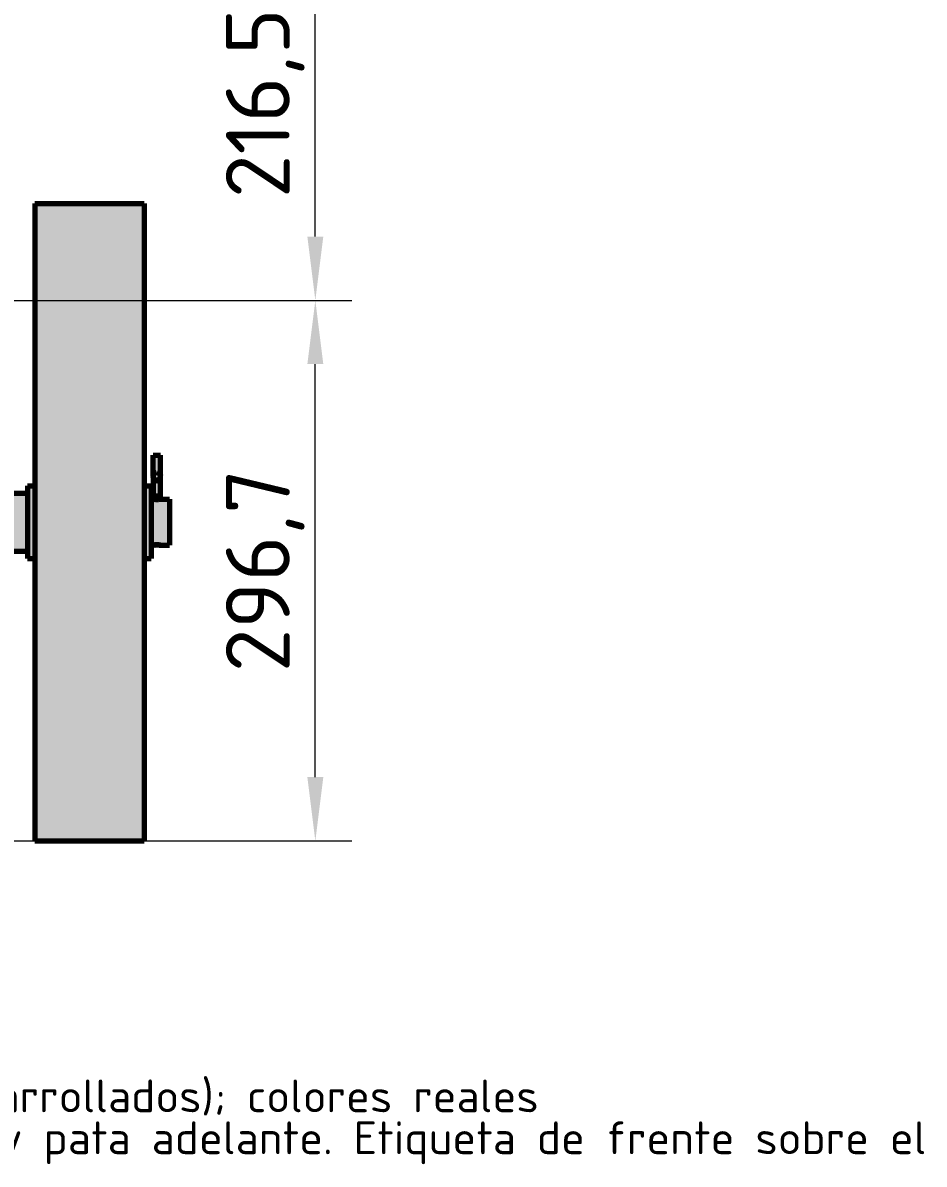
# Model space of a CAD drawing. Header units: millimetres. Extents: x 0 to 2382, y 0 to 420.
# Drawn here: x 2194.3 to 2243.8, y 211.3 to 273.9 of the extents above; entities that cross this region are included whole.
import ezdxf
from ezdxf.enums import TextEntityAlignment as Align

# ---------------------------------------------------------------- set-up
doc = ezdxf.new("R2010")
doc.units = ezdxf.units.MM
for name, color, linetype, lineweight in [('01-VISIBLE', 7, 'CONTINUOUS', 70), ('04-COTA', 3, 'CONTINUOUS', 18), ('06-TEXTO', 7, 'CONTINUOUS', 25), ('13-GRAFICA', 30, 'CONTINUOUS', 18)]:
    doc.layers.add(name, color=color, linetype=linetype, lineweight=lineweight)
doc.styles.add('ISO3098', font='isocpeur.ttf')
doc.dimstyles.new('FLAMA-IRAM', dxfattribs={"dimtxt": 3.5, "dimasz": 3.5, "dimexe": 2, "dimexo": 1.5, "dimgap": 1, "dimtad": 1, "dimdec": 1, "dimtxsty": 'ISO3098', "dimblk": 'IRAM_FLECHA', "dimblk1": 'IRAM_FLECHA', "dimblk2": 'IRAM_FLECHA', "dimcen": 2.5, "dimclrd": 256, "dimclre": 256, "dimclrt": 256, "dimazin": 3, "dimtfac": 1, "dimtmove": 0, "dimatfit": 3, "dimlwd": 18, "dimlwe": 18})

# ---------------------------------------------------------------- blocks, each defined once
blk = doc.blocks.new('IRAM_FLECHA')
blk.add_solid([(0, 0), (-1, 0.125), (-1, -0.125)])

msp = doc.modelspace()

# ---------------------------------------------------------------- hatches: boundary and pattern name
at = {"layer": '13-GRAFICA', "true_color": 0x202020}
h = msp.add_hatch(color=7, dxfattribs=at)
h.dxf.hatch_style = 1
h.paths.add_polyline_path([(2195, 229), (2195, 264), (2201, 264), (2201, 229)])
at = {"layer": '13-GRAFICA', "true_color": 0xb21820}
h = msp.add_hatch(color=7, dxfattribs=at)
h.dxf.hatch_style = 1
h.paths.add_polyline_path([(2201.9, 247.8), (2201.5, 247.8), (2201.5, 250.2), (2201.9, 250.2)])
at = {"layer": '13-GRAFICA', "true_color": 0x787a80}
h = msp.add_hatch(color=7, dxfattribs=at)
h.dxf.hatch_style = 1
h.paths.add_polyline_path([(2195, 248.5), (2195, 244.5), (2194.6, 244.5), (2194.6, 248.5)])
h = msp.add_hatch(color=7, dxfattribs=at)
h.dxf.hatch_style = 1
h.paths.add_polyline_path([(2201.4, 248.5), (2201.4, 244.5), (2201, 244.5), (2201, 248.5)])
at = {"layer": '13-GRAFICA', "true_color": 0xb21820}
h = msp.add_hatch(color=7, dxfattribs=at)
h.dxf.hatch_style = 1
h.paths.add_polyline_path([(2161.4, 244.9), (2161.4, 248.1), (2194.6, 248.1), (2194.6, 244.9)])
at = {"layer": '13-GRAFICA', "true_color": 0x787a80}
h = msp.add_hatch(color=7, dxfattribs=at)
h.dxf.hatch_style = 1
h.paths.add_polyline_path([(2201.4, 247.8), (2202.4, 247.8), (2202.4, 245.2), (2201.4, 245.2)])

# ---------------------------------------------------------------- linework, layer by layer
at = {"layer": '01-VISIBLE'}
for p, q in [((2195, 264), (2201, 264)), ((2201.5, 249.05), (2201.5, 250.17)), ((2201.9, 249.05), (2201.9, 250.17)), ((2194.6, 248.5), (2195, 248.5)), ((2201, 248.5), (2201.4, 248.5)), ((2161.4, 248.088), (2194.6, 248.088)), ((2201.4, 247.77), (2201.47, 247.77)), ((2201.5, 247.765), (2201.5, 248.09)), ((2201.9, 247.765), (2201.9, 248.09)), ((2201.93, 247.77), (2202.4, 247.77)), ((2201.4, 245.23), (2201.47, 245.23)), ((2201.93, 245.23), (2202.4, 245.23)), ((2161.4, 244.912), (2194.6, 244.912)), ((2194.6, 244.5), (2195, 244.5)), ((2201, 244.5), (2201.4, 244.5)), ((2195, 229), (2201, 229))]:
    msp.add_line(p, q, dxfattribs=at)
for points in [[(2195, 264), (2195, 263.913), (2195, 263.825), (2195, 263.738), (2195, 263.65), (2195, 263.562), (2195, 263.475), (2195, 263.387), (2195, 263.3), (2195, 263.212), (2195, 263.125), (2195, 263.038), (2195, 262.95), (2195, 262.863), (2195, 262.775), (2195, 262.688), (2195, 262.6), (2195, 262.512), (2195, 262.425), (2195, 262.337), (2195, 262.25), (2195, 262.163), (2195, 262.075), (2195, 261.988), (2195, 261.9), (2195, 261.812), (2195, 261.725), (2195, 261.637), (2195, 261.55), (2195, 261.462), (2195, 261.375), (2195, 261.288), (2195, 261.2), (2195, 261.113), (2195, 261.025), (2195, 260.938), (2195, 260.85), (2195, 260.762), (2195, 260.675), (2195, 260.587), (2195, 260.5), (2195, 260.413), (2195, 260.325), (2195, 260.238), (2195, 260.15), (2195, 260.062), (2195, 259.975), (2195, 259.887), (2195, 259.8), (2195, 259.712), (2195, 259.625), (2195, 259.538), (2195, 259.45), (2195, 259.363), (2195, 259.275), (2195, 259.188), (2195, 259.1), (2195, 259.012), (2195, 258.925), (2195, 258.837), (2195, 258.75), (2195, 258.663), (2195, 258.575), (2195, 258.488), (2195, 258.4), (2195, 258.312), (2195, 258.225), (2195, 258.137), (2195, 258.05), (2195, 257.962), (2195, 257.875), (2195, 257.788), (2195, 257.7), (2195, 257.613), (2195, 257.525), (2195, 257.438), (2195, 257.35), (2195, 257.262), (2195, 257.175), (2195, 257.087), (2195, 257), (2195, 256.913), (2195, 256.825), (2195, 256.738), (2195, 256.65), (2195, 256.562), (2195, 256.475), (2195, 256.387), (2195, 256.3), (2195, 256.212), (2195, 256.125), (2195, 256.038), (2195, 255.95), (2195, 255.863), (2195, 255.775), (2195, 255.688), (2195, 255.6), (2195, 255.512), (2195, 255.425), (2195, 255.338), (2195, 255.25), (2195, 255.162), (2195, 255.075), (2195, 254.988), (2195, 254.9), (2195, 254.812), (2195, 254.725), (2195, 254.637), (2195, 254.55), (2195, 254.463), (2195, 254.375), (2195, 254.287), (2195, 254.2), (2195, 254.113), (2195, 254.025), (2195, 253.938), (2195, 253.85), (2195, 253.762), (2195, 253.675), (2195, 253.588), (2195, 253.5), (2195, 253.412), (2195, 253.325), (2195, 253.238), (2195, 253.15), (2195, 253.062), (2195, 252.975), (2195, 252.887), (2195, 252.8), (2195, 252.713), (2195, 252.625), (2195, 252.537), (2195, 252.45), (2195, 252.363), (2195, 252.275), (2195, 252.188), (2195, 252.1), (2195, 252.012), (2195, 251.925), (2195, 251.838), (2195, 251.75), (2195, 251.662), (2195, 251.575), (2195, 251.488), (2195, 251.4), (2195, 251.312), (2195, 251.225), (2195, 251.137), (2195, 251.05), (2195, 250.963), (2195, 250.875), (2195, 250.787), (2195, 250.7), (2195, 250.613), (2195, 250.525), (2195, 250.438), (2195, 250.35), (2195, 250.262), (2195, 250.175), (2195, 250.088), (2195, 250), (2195, 249.912), (2195, 249.825), (2195, 249.738), (2195, 249.65), (2195, 249.562), (2195, 249.475), (2195, 249.387), (2195, 249.3), (2195, 249.213), (2195, 249.125), (2195, 249.037), (2195, 248.95), (2195, 248.863), (2195, 248.775), (2195, 248.688), (2195, 248.6), (2195, 248.512), (2195, 248.425), (2195, 248.338), (2195, 248.25), (2195, 248.162), (2195, 248.075), (2195, 247.988), (2195, 247.9), (2195, 247.812), (2195, 247.725), (2195, 247.637), (2195, 247.55), (2195, 247.463), (2195, 247.375), (2195, 247.287), (2195, 247.2), (2195, 247.113), (2195, 247.025), (2195, 246.938), (2195, 246.85), (2195, 246.762), (2195, 246.675), (2195, 246.588), (2195, 246.5), (2195, 246.412), (2195, 246.325), (2195, 246.238), (2195, 246.15), (2195, 246.062), (2195, 245.975), (2195, 245.887), (2195, 245.8), (2195, 245.713), (2195, 245.625), (2195, 245.537), (2195, 245.45), (2195, 245.363), (2195, 245.275), (2195, 245.188), (2195, 245.1), (2195, 245.012), (2195, 244.925), (2195, 244.838), (2195, 244.75), (2195, 244.662), (2195, 244.575), (2195, 244.488), (2195, 244.4), (2195, 244.312), (2195, 244.225), (2195, 244.137), (2195, 244.05), (2195, 243.963), (2195, 243.875), (2195, 243.787), (2195, 243.7), (2195, 243.613), (2195, 243.525), (2195, 243.438), (2195, 243.35), (2195, 243.262), (2195, 243.175), (2195, 243.088), (2195, 243), (2195, 242.912), (2195, 242.825), (2195, 242.738), (2195, 242.65), (2195, 242.562), (2195, 242.475), (2195, 242.387), (2195, 242.3), (2195, 242.213), (2195, 242.125), (2195, 242.037), (2195, 241.95), (2195, 241.863), (2195, 241.775), (2195, 241.688), (2195, 241.6), (2195, 241.512), (2195, 241.425), (2195, 241.338), (2195, 241.25), (2195, 241.162), (2195, 241.075), (2195, 240.988), (2195, 240.9), (2195, 240.812), (2195, 240.725), (2195, 240.637), (2195, 240.55), (2195, 240.463), (2195, 240.375), (2195, 240.287), (2195, 240.2), (2195, 240.113), (2195, 240.025), (2195, 239.938), (2195, 239.85), (2195, 239.762), (2195, 239.675), (2195, 239.588), (2195, 239.5), (2195, 239.412), (2195, 239.325), (2195, 239.238), (2195, 239.15), (2195, 239.062), (2195, 238.975), (2195, 238.887), (2195, 238.8), (2195, 238.713), (2195, 238.625), (2195, 238.537), (2195, 238.45), (2195, 238.363), (2195, 238.275), (2195, 238.188), (2195, 238.1), (2195, 238.012), (2195, 237.925), (2195, 237.838), (2195, 237.75), (2195, 237.662), (2195, 237.575), (2195, 237.488), (2195, 237.4), (2195, 237.312), (2195, 237.225), (2195, 237.137), (2195, 237.05), (2195, 236.963), (2195, 236.875), (2195, 236.787), (2195, 236.7), (2195, 236.613), (2195, 236.525), (2195, 236.438), (2195, 236.35), (2195, 236.262), (2195, 236.175), (2195, 236.088), (2195, 236), (2195, 235.912), (2195, 235.825), (2195, 235.738), (2195, 235.65), (2195, 235.562), (2195, 235.475), (2195, 235.387), (2195, 235.3), (2195, 235.213), (2195, 235.125), (2195, 235.037), (2195, 234.95), (2195, 234.862), (2195, 234.775), (2195, 234.688), (2195, 234.6), (2195, 234.512), (2195, 234.425), (2195, 234.338), (2195, 234.25), (2195, 234.162), (2195, 234.075), (2195, 233.987), (2195, 233.9), (2195, 233.812), (2195, 233.725), (2195, 233.637), (2195, 233.55), (2195, 233.463), (2195, 233.375), (2195, 233.287), (2195, 233.2), (2195, 233.112), (2195, 233.025), (2195, 232.938), (2195, 232.85), (2195, 232.762), (2195, 232.675), (2195, 232.588), (2195, 232.5), (2195, 232.412), (2195, 232.325), (2195, 232.238), (2195, 232.15), (2195, 232.062), (2195, 231.975), (2195, 231.887), (2195, 231.8), (2195, 231.713), (2195, 231.625), (2195, 231.537), (2195, 231.45), (2195, 231.363), (2195, 231.275), (2195, 231.188), (2195, 231.1), (2195, 231.012), (2195, 230.925), (2195, 230.838), (2195, 230.75), (2195, 230.662), (2195, 230.575), (2195, 230.487), (2195, 230.4), (2195, 230.312), (2195, 230.225), (2195, 230.137), (2195, 230.05), (2195, 229.963), (2195, 229.875), (2195, 229.787), (2195, 229.7), (2195, 229.612), (2195, 229.525), (2195, 229.438), (2195, 229.35), (2195, 229.262), (2195, 229.175), (2195, 229.088), (2195, 229)], [(2201, 264), (2201, 263.913), (2201, 263.825), (2201, 263.738), (2201, 263.65), (2201, 263.562), (2201, 263.475), (2201, 263.387), (2201, 263.3), (2201, 263.212), (2201, 263.125), (2201, 263.038), (2201, 262.95), (2201, 262.863), (2201, 262.775), (2201, 262.688), (2201, 262.6), (2201, 262.512), (2201, 262.425), (2201, 262.337), (2201, 262.25), (2201, 262.163), (2201, 262.075), (2201, 261.988), (2201, 261.9), (2201, 261.812), (2201, 261.725), (2201, 261.637), (2201, 261.55), (2201, 261.462), (2201, 261.375), (2201, 261.288), (2201, 261.2), (2201, 261.113), (2201, 261.025), (2201, 260.938), (2201, 260.85), (2201, 260.762), (2201, 260.675), (2201, 260.587), (2201, 260.5), (2201, 260.413), (2201, 260.325), (2201, 260.238), (2201, 260.15), (2201, 260.062), (2201, 259.975), (2201, 259.887), (2201, 259.8), (2201, 259.712), (2201, 259.625), (2201, 259.538), (2201, 259.45), (2201, 259.363), (2201, 259.275), (2201, 259.188), (2201, 259.1), (2201, 259.012), (2201, 258.925), (2201, 258.837), (2201, 258.75), (2201, 258.663), (2201, 258.575), (2201, 258.488), (2201, 258.4), (2201, 258.312), (2201, 258.225), (2201, 258.137), (2201, 258.05), (2201, 257.962), (2201, 257.875), (2201, 257.788), (2201, 257.7), (2201, 257.613), (2201, 257.525), (2201, 257.438), (2201, 257.35), (2201, 257.262), (2201, 257.175), (2201, 257.087), (2201, 257), (2201, 256.913), (2201, 256.825), (2201, 256.738), (2201, 256.65), (2201, 256.562), (2201, 256.475), (2201, 256.387), (2201, 256.3), (2201, 256.212), (2201, 256.125), (2201, 256.038), (2201, 255.95), (2201, 255.863), (2201, 255.775), (2201, 255.688), (2201, 255.6), (2201, 255.512), (2201, 255.425), (2201, 255.338), (2201, 255.25), (2201, 255.162), (2201, 255.075), (2201, 254.988), (2201, 254.9), (2201, 254.812), (2201, 254.725), (2201, 254.637), (2201, 254.55), (2201, 254.463), (2201, 254.375), (2201, 254.287), (2201, 254.2), (2201, 254.113), (2201, 254.025), (2201, 253.938), (2201, 253.85), (2201, 253.762), (2201, 253.675), (2201, 253.588), (2201, 253.5), (2201, 253.412), (2201, 253.325), (2201, 253.238), (2201, 253.15), (2201, 253.062), (2201, 252.975), (2201, 252.887), (2201, 252.8), (2201, 252.713), (2201, 252.625), (2201, 252.537), (2201, 252.45), (2201, 252.363), (2201, 252.275), (2201, 252.188), (2201, 252.1), (2201, 252.012), (2201, 251.925), (2201, 251.838), (2201, 251.75), (2201, 251.662), (2201, 251.575), (2201, 251.488), (2201, 251.4), (2201, 251.312), (2201, 251.225), (2201, 251.137), (2201, 251.05), (2201, 250.963), (2201, 250.875), (2201, 250.787), (2201, 250.7), (2201, 250.613), (2201, 250.525), (2201, 250.438), (2201, 250.35), (2201, 250.262), (2201, 250.175), (2201, 250.088), (2201, 250), (2201, 249.912), (2201, 249.825), (2201, 249.738), (2201, 249.65), (2201, 249.562), (2201, 249.475), (2201, 249.387), (2201, 249.3), (2201, 249.213), (2201, 249.125), (2201, 249.037), (2201, 248.95), (2201, 248.863), (2201, 248.775), (2201, 248.688), (2201, 248.6), (2201, 248.512), (2201, 248.425), (2201, 248.338), (2201, 248.25), (2201, 248.162), (2201, 248.075), (2201, 247.988), (2201, 247.9), (2201, 247.812), (2201, 247.725), (2201, 247.637), (2201, 247.55), (2201, 247.463), (2201, 247.375), (2201, 247.287), (2201, 247.2), (2201, 247.113), (2201, 247.025), (2201, 246.938), (2201, 246.85), (2201, 246.762), (2201, 246.675), (2201, 246.588), (2201, 246.5), (2201, 246.412), (2201, 246.325), (2201, 246.238), (2201, 246.15), (2201, 246.062), (2201, 245.975), (2201, 245.887), (2201, 245.8), (2201, 245.713), (2201, 245.625), (2201, 245.537), (2201, 245.45), (2201, 245.363), (2201, 245.275), (2201, 245.188), (2201, 245.1), (2201, 245.012), (2201, 244.925), (2201, 244.838), (2201, 244.75), (2201, 244.662), (2201, 244.575), (2201, 244.488), (2201, 244.4), (2201, 244.312), (2201, 244.225), (2201, 244.137), (2201, 244.05), (2201, 243.963), (2201, 243.875), (2201, 243.787), (2201, 243.7), (2201, 243.613), (2201, 243.525), (2201, 243.438), (2201, 243.35), (2201, 243.262), (2201, 243.175), (2201, 243.088), (2201, 243), (2201, 242.912), (2201, 242.825), (2201, 242.738), (2201, 242.65), (2201, 242.562), (2201, 242.475), (2201, 242.387), (2201, 242.3), (2201, 242.213), (2201, 242.125), (2201, 242.037), (2201, 241.95), (2201, 241.863), (2201, 241.775), (2201, 241.688), (2201, 241.6), (2201, 241.512), (2201, 241.425), (2201, 241.338), (2201, 241.25), (2201, 241.162), (2201, 241.075), (2201, 240.988), (2201, 240.9), (2201, 240.812), (2201, 240.725), (2201, 240.637), (2201, 240.55), (2201, 240.463), (2201, 240.375), (2201, 240.287), (2201, 240.2), (2201, 240.113), (2201, 240.025), (2201, 239.938), (2201, 239.85), (2201, 239.762), (2201, 239.675), (2201, 239.588), (2201, 239.5), (2201, 239.412), (2201, 239.325), (2201, 239.238), (2201, 239.15), (2201, 239.062), (2201, 238.975), (2201, 238.887), (2201, 238.8), (2201, 238.713), (2201, 238.625), (2201, 238.537), (2201, 238.45), (2201, 238.363), (2201, 238.275), (2201, 238.188), (2201, 238.1), (2201, 238.012), (2201, 237.925), (2201, 237.838), (2201, 237.75), (2201, 237.662), (2201, 237.575), (2201, 237.488), (2201, 237.4), (2201, 237.312), (2201, 237.225), (2201, 237.137), (2201, 237.05), (2201, 236.963), (2201, 236.875), (2201, 236.787), (2201, 236.7), (2201, 236.613), (2201, 236.525), (2201, 236.438), (2201, 236.35), (2201, 236.262), (2201, 236.175), (2201, 236.088), (2201, 236), (2201, 235.912), (2201, 235.825), (2201, 235.738), (2201, 235.65), (2201, 235.562), (2201, 235.475), (2201, 235.387), (2201, 235.3), (2201, 235.213), (2201, 235.125), (2201, 235.037), (2201, 234.95), (2201, 234.862), (2201, 234.775), (2201, 234.688), (2201, 234.6), (2201, 234.512), (2201, 234.425), (2201, 234.338), (2201, 234.25), (2201, 234.162), (2201, 234.075), (2201, 233.987), (2201, 233.9), (2201, 233.812), (2201, 233.725), (2201, 233.637), (2201, 233.55), (2201, 233.463), (2201, 233.375), (2201, 233.287), (2201, 233.2), (2201, 233.112), (2201, 233.025), (2201, 232.938), (2201, 232.85), (2201, 232.762), (2201, 232.675), (2201, 232.588), (2201, 232.5), (2201, 232.412), (2201, 232.325), (2201, 232.238), (2201, 232.15), (2201, 232.062), (2201, 231.975), (2201, 231.887), (2201, 231.8), (2201, 231.713), (2201, 231.625), (2201, 231.537), (2201, 231.45), (2201, 231.363), (2201, 231.275), (2201, 231.188), (2201, 231.1), (2201, 231.012), (2201, 230.925), (2201, 230.838), (2201, 230.75), (2201, 230.662), (2201, 230.575), (2201, 230.487), (2201, 230.4), (2201, 230.312), (2201, 230.225), (2201, 230.137), (2201, 230.05), (2201, 229.963), (2201, 229.875), (2201, 229.787), (2201, 229.7), (2201, 229.612), (2201, 229.525), (2201, 229.438), (2201, 229.35), (2201, 229.262), (2201, 229.175), (2201, 229.088), (2201, 229)], [(2201.5, 250.17), (2201.55, 250.17), (2201.6, 250.17), (2201.65, 250.17), (2201.7, 250.17), (2201.75, 250.17), (2201.8, 250.17), (2201.85, 250.17), (2201.9, 250.17)], [(2201.5, 249.05), (2201.507, 249.098), (2201.528, 249.143), (2201.562, 249.178), (2201.604, 249.202), (2201.651, 249.215), (2201.7, 249.22)], [(2201.9, 249.05), (2201.894, 248.997), (2201.878, 248.947), (2201.854, 248.899), (2201.826, 248.855), (2201.791, 248.814), (2201.75, 248.781), (2201.7, 248.766), (2201.65, 248.781), (2201.609, 248.814), (2201.574, 248.855), (2201.546, 248.899), (2201.522, 248.947), (2201.506, 248.997), (2201.5, 249.05)], [(2201.5, 249.05), (2201.501, 249.027), (2201.505, 249.004), (2201.51, 248.982), (2201.517, 248.96), (2201.526, 248.939), (2201.536, 248.918)], [(2201.5, 249.05), (2201.5, 248.999), (2201.5, 248.949), (2201.5, 248.898), (2201.5, 248.848), (2201.5, 248.797), (2201.5, 248.747), (2201.5, 248.696), (2201.5, 248.646), (2201.5, 248.595), (2201.5, 248.545), (2201.5, 248.494), (2201.5, 248.444), (2201.5, 248.393), (2201.5, 248.343), (2201.5, 248.292), (2201.5, 248.242), (2201.5, 248.191), (2201.5, 248.141), (2201.5, 248.09)], [(2201.536, 248.917), (2201.536, 248.917), (2201.536, 248.917), (2201.536, 248.917), (2201.536, 248.917), (2201.536, 248.917), (2201.536, 248.917)], [(2201.542, 248.905), (2201.543, 248.904), (2201.544, 248.903), (2201.544, 248.902), (2201.545, 248.9), (2201.546, 248.899), (2201.546, 248.898)], [(2201.547, 248.897), (2201.547, 248.897), (2201.547, 248.897), (2201.547, 248.897), (2201.547, 248.897), (2201.547, 248.897), (2201.547, 248.897)], [(2201.555, 248.884), (2201.556, 248.882), (2201.558, 248.879), (2201.559, 248.877), (2201.56, 248.875), (2201.562, 248.872), (2201.563, 248.87)], [(2201.564, 248.87), (2201.564, 248.869), (2201.565, 248.869), (2201.565, 248.868), (2201.565, 248.867), (2201.566, 248.867), (2201.566, 248.866)], [(2201.574, 248.855), (2201.576, 248.853), (2201.577, 248.851), (2201.578, 248.849), (2201.58, 248.848), (2201.581, 248.846), (2201.582, 248.844)], [(2201.588, 248.837), (2201.588, 248.837), (2201.589, 248.836), (2201.589, 248.836), (2201.589, 248.835), (2201.59, 248.835), (2201.59, 248.835)], [(2201.597, 248.827), (2201.598, 248.826), (2201.599, 248.825), (2201.6, 248.824), (2201.6, 248.823), (2201.601, 248.822), (2201.602, 248.821)], [(2201.611, 248.812), (2201.611, 248.812), (2201.611, 248.812), (2201.611, 248.812), (2201.611, 248.812), (2201.611, 248.812), (2201.611, 248.812)], [(2201.611, 248.812), (2201.611, 248.812), (2201.611, 248.812), (2201.611, 248.812), (2201.611, 248.812), (2201.611, 248.812), (2201.611, 248.812)], [(2201.611, 248.812), (2201.611, 248.812), (2201.611, 248.812), (2201.611, 248.812), (2201.611, 248.812), (2201.611, 248.812), (2201.611, 248.811)], [(2201.612, 248.811), (2201.612, 248.811), (2201.612, 248.81), (2201.613, 248.81), (2201.613, 248.81), (2201.613, 248.809), (2201.614, 248.809)], [(2201.618, 248.805), (2201.618, 248.805), (2201.619, 248.805), (2201.619, 248.804), (2201.619, 248.804), (2201.62, 248.803), (2201.62, 248.803)], [(2201.687, 248.767), (2201.687, 248.767), (2201.687, 248.767), (2201.687, 248.767), (2201.687, 248.767), (2201.687, 248.767), (2201.687, 248.767)], [(2201.687, 248.767), (2201.687, 248.767), (2201.687, 248.767), (2201.687, 248.767), (2201.687, 248.767), (2201.687, 248.767), (2201.687, 248.767)], [(2201.687, 248.767), (2201.687, 248.767), (2201.687, 248.767), (2201.687, 248.767), (2201.687, 248.767), (2201.687, 248.767), (2201.687, 248.767)], [(2201.687, 248.767), (2201.687, 248.767), (2201.687, 248.767), (2201.687, 248.767), (2201.687, 248.767), (2201.687, 248.767), (2201.687, 248.767)], [(2201.687, 248.767), (2201.687, 248.767), (2201.687, 248.767), (2201.687, 248.767), (2201.687, 248.767), (2201.687, 248.767), (2201.687, 248.767)], [(2201.687, 248.767), (2201.687, 248.767), (2201.687, 248.767), (2201.687, 248.767), (2201.687, 248.767), (2201.687, 248.767), (2201.687, 248.767)], [(2201.687, 248.767), (2201.687, 248.767), (2201.687, 248.767), (2201.687, 248.767), (2201.687, 248.767), (2201.687, 248.767), (2201.687, 248.767)], [(2201.687, 248.767), (2201.687, 248.767), (2201.687, 248.767), (2201.687, 248.767), (2201.687, 248.767), (2201.687, 248.767), (2201.687, 248.767)], [(2201.688, 248.767), (2201.688, 248.767), (2201.688, 248.767), (2201.688, 248.767), (2201.688, 248.767), (2201.688, 248.767), (2201.688, 248.767)], [(2201.688, 248.767), (2201.688, 248.767), (2201.688, 248.767), (2201.688, 248.767), (2201.688, 248.767), (2201.688, 248.767), (2201.688, 248.767)], [(2201.688, 248.767), (2201.688, 248.767), (2201.688, 248.767), (2201.688, 248.767), (2201.688, 248.767), (2201.688, 248.767), (2201.688, 248.767)], [(2201.688, 248.767), (2201.688, 248.767), (2201.688, 248.767), (2201.688, 248.767), (2201.688, 248.767), (2201.688, 248.767), (2201.688, 248.767)], [(2201.7, 249.22), (2201.749, 249.215), (2201.796, 249.202), (2201.838, 249.178), (2201.872, 249.143), (2201.893, 249.098), (2201.9, 249.05)], [(2201.7, 248.766), (2201.7, 248.766), (2201.7, 248.766), (2201.7, 248.766), (2201.7, 248.766), (2201.7, 248.766), (2201.7, 248.766)], [(2201.7, 248.766), (2201.701, 248.766), (2201.702, 248.766), (2201.703, 248.766), (2201.704, 248.766), (2201.705, 248.766), (2201.705, 248.766)], [(2201.706, 248.766), (2201.707, 248.766), (2201.709, 248.766), (2201.71, 248.767), (2201.711, 248.767), (2201.713, 248.767), (2201.714, 248.767)], [(2201.723, 248.769), (2201.723, 248.769), (2201.723, 248.769), (2201.723, 248.769), (2201.723, 248.769), (2201.723, 248.769), (2201.723, 248.769)], [(2201.723, 248.769), (2201.723, 248.769), (2201.723, 248.769), (2201.723, 248.769), (2201.723, 248.769), (2201.723, 248.769), (2201.723, 248.769)], [(2201.723, 248.769), (2201.723, 248.769), (2201.723, 248.769), (2201.723, 248.769), (2201.723, 248.769), (2201.723, 248.769), (2201.723, 248.769)], [(2201.723, 248.769), (2201.723, 248.769), (2201.723, 248.769), (2201.723, 248.769), (2201.723, 248.769), (2201.723, 248.769), (2201.723, 248.769)], [(2201.723, 248.769), (2201.723, 248.769), (2201.723, 248.769), (2201.723, 248.769), (2201.723, 248.769), (2201.723, 248.769), (2201.723, 248.769)], [(2201.723, 248.769), (2201.723, 248.769), (2201.723, 248.769), (2201.723, 248.769), (2201.723, 248.769), (2201.723, 248.769), (2201.723, 248.769)], [(2201.723, 248.769), (2201.723, 248.769), (2201.723, 248.769), (2201.723, 248.769), (2201.723, 248.769), (2201.723, 248.769), (2201.723, 248.769)], [(2201.723, 248.769), (2201.723, 248.769), (2201.723, 248.769), (2201.723, 248.769), (2201.723, 248.769), (2201.723, 248.769), (2201.723, 248.769)], [(2201.724, 248.77), (2201.724, 248.77), (2201.724, 248.77), (2201.724, 248.77), (2201.724, 248.77), (2201.724, 248.77), (2201.724, 248.77)], [(2201.724, 248.77), (2201.724, 248.77), (2201.724, 248.77), (2201.724, 248.77), (2201.724, 248.77), (2201.724, 248.77), (2201.724, 248.77)], [(2201.724, 248.77), (2201.724, 248.77), (2201.724, 248.77), (2201.724, 248.77), (2201.724, 248.77), (2201.724, 248.77), (2201.724, 248.77)], [(2201.724, 248.769), (2201.724, 248.769), (2201.724, 248.769), (2201.724, 248.769), (2201.724, 248.769), (2201.724, 248.769), (2201.724, 248.769)], [(2201.724, 248.769), (2201.724, 248.769), (2201.724, 248.769), (2201.724, 248.769), (2201.724, 248.769), (2201.724, 248.769), (2201.724, 248.769)], [(2201.724, 248.769), (2201.724, 248.769), (2201.724, 248.769), (2201.724, 248.769), (2201.724, 248.769), (2201.724, 248.769), (2201.724, 248.769)], [(2201.724, 248.769), (2201.724, 248.769), (2201.724, 248.769), (2201.724, 248.769), (2201.724, 248.769), (2201.724, 248.769), (2201.724, 248.769)], [(2201.725, 248.77), (2201.725, 248.77), (2201.725, 248.77), (2201.725, 248.77), (2201.725, 248.77), (2201.725, 248.77), (2201.725, 248.77)], [(2201.725, 248.77), (2201.725, 248.77), (2201.725, 248.77), (2201.725, 248.77), (2201.725, 248.77), (2201.725, 248.77), (2201.725, 248.77)], [(2201.725, 248.77), (2201.725, 248.77), (2201.725, 248.77), (2201.725, 248.77), (2201.725, 248.77), (2201.725, 248.77), (2201.725, 248.77)], [(2201.725, 248.77), (2201.725, 248.77), (2201.725, 248.77), (2201.725, 248.77), (2201.725, 248.77), (2201.725, 248.77), (2201.725, 248.77)], [(2201.725, 248.77), (2201.725, 248.77), (2201.725, 248.77), (2201.725, 248.77), (2201.725, 248.77), (2201.725, 248.77), (2201.725, 248.77)], [(2201.743, 248.777), (2201.743, 248.777), (2201.743, 248.777), (2201.743, 248.777), (2201.743, 248.777), (2201.743, 248.777), (2201.743, 248.777)], [(2201.743, 248.777), (2201.743, 248.777), (2201.743, 248.777), (2201.743, 248.777), (2201.743, 248.777), (2201.743, 248.777), (2201.743, 248.777)], [(2201.743, 248.777), (2201.743, 248.777), (2201.743, 248.777), (2201.743, 248.777), (2201.743, 248.777), (2201.743, 248.777), (2201.743, 248.777)], [(2201.743, 248.777), (2201.743, 248.777), (2201.743, 248.777), (2201.743, 248.777), (2201.743, 248.777), (2201.743, 248.777), (2201.743, 248.777)], [(2201.744, 248.778), (2201.744, 248.778), (2201.744, 248.778), (2201.744, 248.778), (2201.744, 248.778), (2201.744, 248.778), (2201.744, 248.778)], [(2201.744, 248.778), (2201.744, 248.778), (2201.744, 248.778), (2201.744, 248.778), (2201.744, 248.778), (2201.744, 248.778), (2201.744, 248.778)], [(2201.744, 248.778), (2201.744, 248.778), (2201.744, 248.778), (2201.744, 248.778), (2201.744, 248.778), (2201.744, 248.778), (2201.744, 248.778)], [(2201.744, 248.778), (2201.744, 248.778), (2201.744, 248.778), (2201.744, 248.778), (2201.744, 248.778), (2201.744, 248.778), (2201.744, 248.778)], [(2201.744, 248.778), (2201.744, 248.778), (2201.744, 248.778), (2201.744, 248.778), (2201.744, 248.778), (2201.744, 248.778), (2201.744, 248.778)], [(2201.744, 248.778), (2201.744, 248.778), (2201.744, 248.778), (2201.744, 248.778), (2201.744, 248.778), (2201.744, 248.778), (2201.744, 248.778)], [(2201.744, 248.777), (2201.744, 248.777), (2201.744, 248.777), (2201.744, 248.777), (2201.744, 248.777), (2201.744, 248.777), (2201.744, 248.777)], [(2201.744, 248.777), (2201.744, 248.777), (2201.744, 248.777), (2201.744, 248.777), (2201.744, 248.777), (2201.744, 248.777), (2201.744, 248.777)], [(2201.745, 248.778), (2201.745, 248.778), (2201.745, 248.778), (2201.745, 248.778), (2201.745, 248.778), (2201.745, 248.778), (2201.745, 248.778)], [(2201.745, 248.778), (2201.745, 248.778), (2201.745, 248.778), (2201.745, 248.778), (2201.745, 248.778), (2201.745, 248.778), (2201.745, 248.778)], [(2201.745, 248.778), (2201.745, 248.778), (2201.745, 248.778), (2201.745, 248.778), (2201.745, 248.778), (2201.745, 248.778), (2201.745, 248.778)], [(2201.754, 248.783), (2201.755, 248.784), (2201.757, 248.785), (2201.758, 248.786), (2201.759, 248.787), (2201.761, 248.788), (2201.762, 248.789)], [(2201.754, 248.783), (2201.754, 248.783), (2201.754, 248.783), (2201.754, 248.783), (2201.754, 248.783), (2201.754, 248.783), (2201.754, 248.783)], [(2201.754, 248.783), (2201.754, 248.783), (2201.754, 248.783), (2201.754, 248.783), (2201.754, 248.783), (2201.754, 248.783), (2201.754, 248.783)], [(2201.754, 248.783), (2201.754, 248.783), (2201.754, 248.783), (2201.754, 248.783), (2201.754, 248.783), (2201.754, 248.783), (2201.754, 248.783)], [(2201.764, 248.79), (2201.765, 248.791), (2201.766, 248.791), (2201.766, 248.792), (2201.767, 248.793), (2201.768, 248.793), (2201.769, 248.794)], [(2201.775, 248.799), (2201.775, 248.799), (2201.776, 248.8), (2201.776, 248.8), (2201.777, 248.8), (2201.777, 248.801), (2201.777, 248.801)], [(2201.778, 248.802), (2201.779, 248.802), (2201.779, 248.803), (2201.78, 248.803), (2201.78, 248.804), (2201.781, 248.804), (2201.782, 248.805)], [(2201.786, 248.809), (2201.787, 248.81), (2201.787, 248.81), (2201.788, 248.811), (2201.789, 248.812), (2201.79, 248.812), (2201.79, 248.813)], [(2201.796, 248.818), (2201.796, 248.819), (2201.797, 248.82), (2201.798, 248.821), (2201.798, 248.822), (2201.799, 248.822), (2201.8, 248.823)], [(2201.848, 248.888), (2201.848, 248.888), (2201.848, 248.888), (2201.848, 248.888), (2201.848, 248.888), (2201.848, 248.888), (2201.848, 248.888)], [(2201.85, 248.892), (2201.864, 248.916), (2201.875, 248.942), (2201.885, 248.968), (2201.893, 248.995), (2201.898, 249.022), (2201.9, 249.05)], [(2201.9, 248.09), (2201.9, 248.141), (2201.9, 248.191), (2201.9, 248.242), (2201.9, 248.292), (2201.9, 248.343), (2201.9, 248.393), (2201.9, 248.444), (2201.9, 248.494), (2201.9, 248.545), (2201.9, 248.595), (2201.9, 248.646), (2201.9, 248.696), (2201.9, 248.747), (2201.9, 248.797), (2201.9, 248.848), (2201.9, 248.898), (2201.9, 248.949), (2201.9, 248.999), (2201.9, 249.05)], [(2201.9, 248.09), (2201.9, 248.141), (2201.9, 248.191), (2201.9, 248.242), (2201.9, 248.292), (2201.9, 248.343), (2201.9, 248.393), (2201.9, 248.444), (2201.9, 248.494), (2201.9, 248.545), (2201.9, 248.595), (2201.9, 248.646), (2201.9, 248.696), (2201.9, 248.747), (2201.9, 248.797), (2201.9, 248.848), (2201.9, 248.898), (2201.9, 248.949), (2201.9, 248.999), (2201.9, 249.05)], [(2194.6, 248.5), (2194.6, 248.45), (2194.6, 248.4), (2194.6, 248.35), (2194.6, 248.3), (2194.6, 248.25), (2194.6, 248.2), (2194.6, 248.15), (2194.6, 248.1), (2194.6, 248.05), (2194.6, 248), (2194.6, 247.95), (2194.6, 247.9), (2194.6, 247.85), (2194.6, 247.8), (2194.6, 247.75), (2194.6, 247.7), (2194.6, 247.65), (2194.6, 247.6), (2194.6, 247.55), (2194.6, 247.5), (2194.6, 247.45), (2194.6, 247.4), (2194.6, 247.35), (2194.6, 247.3), (2194.6, 247.25), (2194.6, 247.2), (2194.6, 247.15), (2194.6, 247.1), (2194.6, 247.05), (2194.6, 247), (2194.6, 246.95), (2194.6, 246.9), (2194.6, 246.85), (2194.6, 246.8), (2194.6, 246.75), (2194.6, 246.7), (2194.6, 246.65), (2194.6, 246.6), (2194.6, 246.55), (2194.6, 246.5), (2194.6, 246.45), (2194.6, 246.4), (2194.6, 246.35), (2194.6, 246.3), (2194.6, 246.25), (2194.6, 246.2), (2194.6, 246.15), (2194.6, 246.1), (2194.6, 246.05), (2194.6, 246), (2194.6, 245.95), (2194.6, 245.9), (2194.6, 245.85), (2194.6, 245.8), (2194.6, 245.75), (2194.6, 245.7), (2194.6, 245.65), (2194.6, 245.6), (2194.6, 245.55), (2194.6, 245.5), (2194.6, 245.45), (2194.6, 245.4), (2194.6, 245.35), (2194.6, 245.3), (2194.6, 245.25), (2194.6, 245.2), (2194.6, 245.15), (2194.6, 245.1), (2194.6, 245.05), (2194.6, 245), (2194.6, 244.95), (2194.6, 244.9), (2194.6, 244.85), (2194.6, 244.8), (2194.6, 244.75), (2194.6, 244.7), (2194.6, 244.65), (2194.6, 244.6), (2194.6, 244.55), (2194.6, 244.5)], [(2201.4, 248.5), (2201.4, 248.45), (2201.4, 248.4), (2201.4, 248.35), (2201.4, 248.3), (2201.4, 248.25), (2201.4, 248.2), (2201.4, 248.15), (2201.4, 248.1), (2201.4, 248.05), (2201.4, 248), (2201.4, 247.95), (2201.4, 247.9), (2201.4, 247.85), (2201.4, 247.8), (2201.4, 247.75), (2201.4, 247.7), (2201.4, 247.65), (2201.4, 247.6), (2201.4, 247.55), (2201.4, 247.5), (2201.4, 247.45), (2201.4, 247.4), (2201.4, 247.35), (2201.4, 247.3), (2201.4, 247.25), (2201.4, 247.2), (2201.4, 247.15), (2201.4, 247.1), (2201.4, 247.05), (2201.4, 247), (2201.4, 246.95), (2201.4, 246.9), (2201.4, 246.85), (2201.4, 246.8), (2201.4, 246.75), (2201.4, 246.7), (2201.4, 246.65), (2201.4, 246.6), (2201.4, 246.55), (2201.4, 246.5), (2201.4, 246.45), (2201.4, 246.4), (2201.4, 246.35), (2201.4, 246.3), (2201.4, 246.25), (2201.4, 246.2), (2201.4, 246.15), (2201.4, 246.1), (2201.4, 246.05), (2201.4, 246), (2201.4, 245.95), (2201.4, 245.9), (2201.4, 245.85), (2201.4, 245.8), (2201.4, 245.75), (2201.4, 245.7), (2201.4, 245.65), (2201.4, 245.6), (2201.4, 245.55), (2201.4, 245.5), (2201.4, 245.45), (2201.4, 245.4), (2201.4, 245.35), (2201.4, 245.3), (2201.4, 245.25), (2201.4, 245.2), (2201.4, 245.15), (2201.4, 245.1), (2201.4, 245.05), (2201.4, 245), (2201.4, 244.95), (2201.4, 244.9), (2201.4, 244.85), (2201.4, 244.8), (2201.4, 244.75), (2201.4, 244.7), (2201.4, 244.65), (2201.4, 244.6), (2201.4, 244.55), (2201.4, 244.5)], [(2201.5, 247.765), (2201.495, 247.766), (2201.49, 247.767), (2201.485, 247.767), (2201.48, 247.768), (2201.475, 247.769), (2201.47, 247.77)], [(2201.47, 247.77), (2201.521, 247.762), (2201.572, 247.756), (2201.623, 247.751), (2201.674, 247.749), (2201.726, 247.749), (2201.777, 247.751), (2201.828, 247.756), (2201.879, 247.762), (2201.93, 247.77)], [(2201.5, 248.09), (2201.5, 248.09), (2201.5, 248.09), (2201.5, 248.09), (2201.5, 248.09), (2201.5, 248.09), (2201.5, 248.09)], [(2201.7, 247.92), (2201.651, 247.925), (2201.604, 247.938), (2201.562, 247.962), (2201.528, 247.997), (2201.507, 248.042), (2201.5, 248.09)], [(2201.7, 247.92), (2201.749, 247.925), (2201.796, 247.938), (2201.838, 247.962), (2201.872, 247.997), (2201.893, 248.042), (2201.9, 248.09)], [(2201.9, 248.09), (2201.9, 248.09), (2201.9, 248.09), (2201.9, 248.09), (2201.9, 248.09), (2201.9, 248.09), (2201.9, 248.09)], [(2201.93, 247.77), (2201.925, 247.769), (2201.92, 247.768), (2201.915, 247.767), (2201.91, 247.767), (2201.905, 247.766), (2201.9, 247.765)], [(2202.4, 247.77), (2202.4, 247.719), (2202.4, 247.668), (2202.4, 247.618), (2202.4, 247.567), (2202.4, 247.516), (2202.4, 247.465), (2202.4, 247.414), (2202.4, 247.364), (2202.4, 247.313), (2202.4, 247.262), (2202.4, 247.211), (2202.4, 247.16), (2202.4, 247.11), (2202.4, 247.059), (2202.4, 247.008), (2202.4, 246.957), (2202.4, 246.906), (2202.4, 246.856), (2202.4, 246.805), (2202.4, 246.754), (2202.4, 246.703), (2202.4, 246.652), (2202.4, 246.602), (2202.4, 246.551), (2202.4, 246.5), (2202.4, 246.449), (2202.4, 246.398), (2202.4, 246.348), (2202.4, 246.297), (2202.4, 246.246), (2202.4, 246.195), (2202.4, 246.144), (2202.4, 246.094), (2202.4, 246.043), (2202.4, 245.992), (2202.4, 245.941), (2202.4, 245.89), (2202.4, 245.84), (2202.4, 245.789), (2202.4, 245.738), (2202.4, 245.687), (2202.4, 245.636), (2202.4, 245.586), (2202.4, 245.535), (2202.4, 245.484), (2202.4, 245.433), (2202.4, 245.382), (2202.4, 245.332), (2202.4, 245.281), (2202.4, 245.23)], [(2201.47, 245.23), (2201.521, 245.238), (2201.572, 245.244), (2201.623, 245.249), (2201.674, 245.251), (2201.726, 245.251), (2201.777, 245.249), (2201.828, 245.244), (2201.879, 245.238), (2201.93, 245.23)], [(2201.525, 245.239), (2201.516, 245.238), (2201.507, 245.236), (2201.498, 245.235), (2201.488, 245.233), (2201.479, 245.232), (2201.47, 245.23)], [(2201.555, 245.243), (2201.55, 245.242), (2201.545, 245.241), (2201.54, 245.241), (2201.535, 245.24), (2201.53, 245.24), (2201.526, 245.239)], [(2201.704, 245.251), (2201.679, 245.251), (2201.654, 245.25), (2201.629, 245.249), (2201.605, 245.247), (2201.58, 245.245), (2201.555, 245.243)], [(2201.93, 245.23), (2201.894, 245.236), (2201.859, 245.241), (2201.823, 245.245), (2201.787, 245.248), (2201.751, 245.25), (2201.715, 245.251)]]:
    msp.add_lwpolyline(points, dxfattribs=at)

# ---------------------------------------------------------------- texts
at = {"layer": '06-TEXTO', "style": 'ISO3098'}
for s, p in [('cuerda 259 = panel central (arco 108° = 302 mm desarrollados); colores reales', (2178, 215)), ('Carro: etiqueta del lado de la manija, hacia el operador; manga, flejes y pata adelante. Etiqueta de frente sobre el', (2178, 212.7))]:
    msp.add_text(s, height=1.8, dxfattribs=at).set_placement(p, align=Align.MIDDLE_CENTER)

# ---------------------------------------------------------------- dimensions: what is measured, and where the dimension line sits
at = {"layer": '04-COTA'}
for base, p1, p2 in [((2210.4, 258.675), (2190.944, 258.675), (2190.944, 280.325)), ((2210.4, 229), (2190.9443, 229), (2190.9443, 258.6746))]:
    msp.add_linear_dim(base=base, p1=p1, p2=p2, angle=90, dimstyle='FLAMA-IRAM', override={"dimlfac": 10}, dxfattribs=at).render()

doc.saveas('drawing.dxf')
